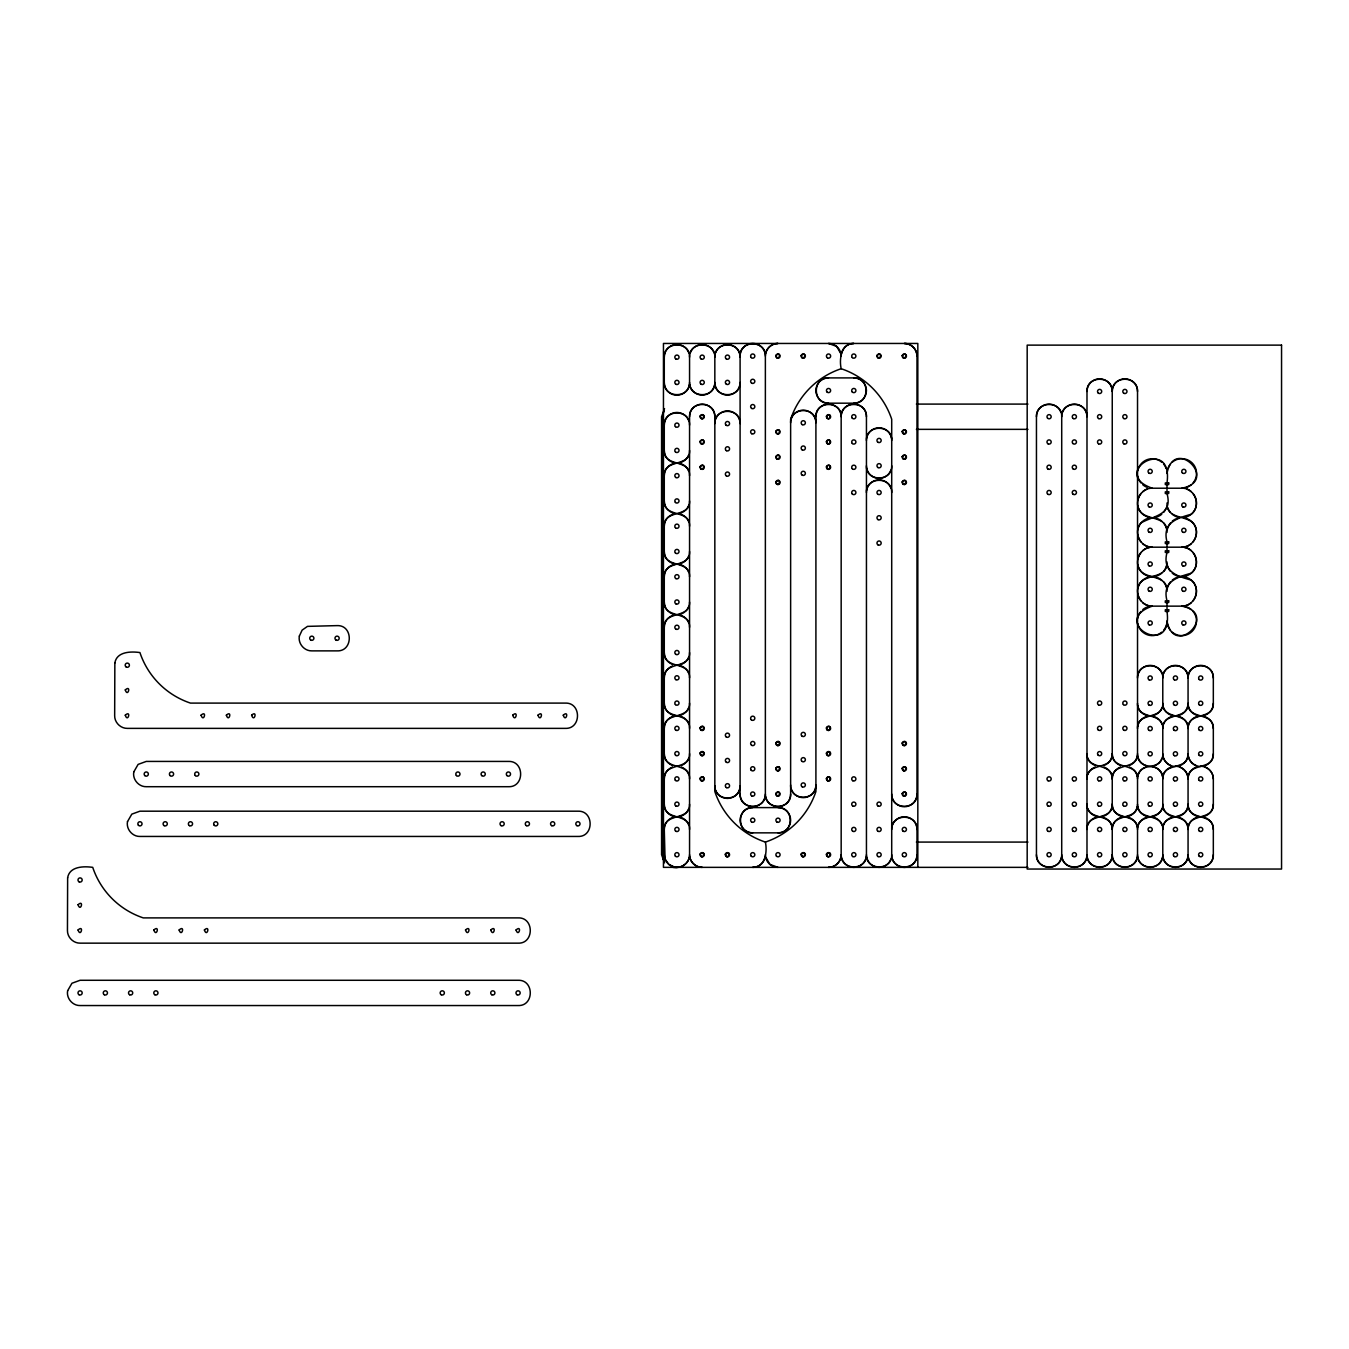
<?xml version="1.0" encoding="UTF-8"?>
<svg xmlns="http://www.w3.org/2000/svg" width="1349" height="1349" viewBox="0 0 1349 1349"><rect width="100%" height="100%" fill="white"/><g stroke="black" fill="none" stroke-linecap="round" stroke-linejoin="round"><path stroke-width="1.5" d="M664.281 357.165C663.59 340.892 690.266 340.892 689.558 357.165L689.558 382.425C690.266 398.697 663.59 398.697 664.281 382.425L664.281 357.165A12.63 12.63 0 0 1 688.799 352.831M662.848 414.531L662.848 856.902M689.558 475.691C690.266 458.373 663.59 467.732 664.281 450.414L664.281 425.154C663.59 408.882 690.266 408.882 689.558 425.154M689.558 526.228C690.266 508.91 663.59 518.269 664.281 500.951L664.281 475.691C663.59 458.373 690.266 467.732 689.558 450.414M689.558 576.765C690.266 559.447 663.59 568.806 664.281 551.488L664.281 526.228C663.59 508.91 690.266 518.269 689.558 500.951M689.558 627.302C690.266 609.984 663.59 619.343 664.281 602.025L664.281 576.765C663.59 559.447 690.266 568.806 689.558 551.488M689.558 677.839C690.266 660.521 663.59 669.88 664.281 652.562L664.281 627.302C663.59 609.984 690.266 619.343 689.558 602.025M689.558 357.165C688.85 340.892 715.526 340.892 714.835 357.165L714.835 382.425C715.526 398.697 688.85 398.697 689.558 382.425M689.558 728.376C690.266 711.058 663.59 720.417 664.281 703.099L664.281 677.839C663.59 660.521 690.266 669.88 689.558 652.562M689.744 856.902A12.63 12.63 0 0 0 702.188 867.356C695.443 867.474 689.44 861.471 689.558 854.71L689.558 416.723C688.85 400.451 715.526 400.451 714.835 416.723L714.835 791.543A80.013 80.013 0 0 0 765.372 842.08C767.446 851.59 765.49 867.424 752.725 867.356A12.63 12.63 0 0 0 765.17 856.902M689.558 778.913C690.266 761.595 663.59 770.953 664.281 753.636L664.281 728.376C663.59 711.058 690.266 720.417 689.558 703.099M689.558 829.45C690.266 812.132 663.59 821.49 664.281 804.173L664.281 778.913C663.59 761.595 690.266 770.953 689.558 753.636M662.612 804.173L662.848 801.981M674.736 867.154L668.8 864.389L665.057 859.043L664.281 829.45C663.59 812.132 690.266 821.49 689.558 804.173M714.835 357.165C714.127 340.892 740.803 340.892 740.095 357.165M714.835 423.586C714.127 407.314 740.803 407.314 740.095 423.586M672.021 867.154C680.166 869.296 689.777 863.63 689.558 854.71M765.372 356.085C766.08 339.813 739.387 339.813 740.095 356.085L740.095 794.072C739.387 810.344 766.08 810.344 765.372 794.072L765.372 356.085C765.254 349.324 771.24 343.337 778.002 343.455A12.63 12.63 0 0 0 765.558 353.893M714.835 382.425C714.127 398.697 740.803 398.697 740.095 382.425M714.835 785.759C714.127 802.031 740.803 802.031 740.095 785.759M790.632 422.81C789.924 406.538 816.617 406.538 815.909 422.81M765.372 842.08A80.013 80.013 0 0 0 815.909 791.543L815.909 416.723C815.201 400.451 841.877 400.451 841.169 416.723L841.169 854.71C840.461 870.982 867.154 870.982 866.446 854.71L866.446 416.723C867.154 400.451 840.461 400.451 841.169 416.723M841.354 353.893A12.63 12.63 0 0 1 853.799 343.455C841.051 343.388 839.078 359.205 841.169 368.715A80.013 80.013 0 0 0 790.632 419.252L790.632 794.072C791.34 810.344 764.664 810.344 765.372 794.072M790.632 785C789.924 801.255 816.617 801.255 815.909 785M866.446 440.482C865.738 424.21 892.414 424.21 891.706 440.482M866.446 492.537C865.738 476.264 892.414 476.264 891.706 492.537M841.169 854.71C841.287 861.471 835.284 867.474 828.539 867.356A12.63 12.63 0 0 0 841.169 854.71A12.63 12.63 0 0 0 866.243 856.902M891.706 465.742C892.414 482.015 865.738 482.015 866.446 465.742M891.706 829.45C890.998 813.177 917.691 813.177 916.983 829.45L916.983 854.71C917.691 870.982 890.998 870.982 891.706 854.71L891.706 419.252A80.013 80.013 0 0 0 841.169 368.715M891.706 854.71C892.414 870.982 865.738 870.982 866.446 854.71M916.983 356.085A12.63 12.63 0 0 0 904.336 343.455C911.098 343.337 917.101 349.324 916.983 356.085L916.983 794.072C917.691 810.344 890.998 810.344 891.706 794.072M1061.714 854.71C1062.422 870.982 1035.745 870.982 1036.454 854.71L1036.454 416.723C1035.745 400.451 1062.422 400.451 1061.714 416.723L1061.714 854.71C1061.005 870.982 1087.699 870.982 1086.99 854.71L1086.99 391.463C1086.282 375.191 1112.959 375.191 1112.251 391.463L1112.251 753.636C1111.542 770.953 1138.236 761.595 1137.527 778.913L1137.527 804.173C1136.819 821.49 1163.496 812.132 1162.787 829.45L1162.787 854.71C1162.079 870.982 1188.773 870.982 1188.064 854.71L1188.064 829.45C1187.356 812.132 1214.033 821.49 1213.324 804.173L1213.324 778.913C1213.442 772.151 1207.439 766.165 1200.694 766.283M1061.714 416.723C1061.005 400.451 1087.699 400.451 1086.99 416.723M1086.99 391.463A12.63 12.63 0 0 1 1099.62 378.816A12.63 12.63 0 0 1 1112.251 391.463C1111.542 375.191 1138.236 375.191 1137.527 391.463L1137.527 753.838C1136.819 770.094 1163.496 770.094 1162.787 753.838L1162.787 728.561C1163.496 711.243 1136.819 720.619 1137.527 703.301M1086.99 778.913C1086.282 761.595 1112.959 770.953 1112.251 753.636A12.647 12.647 0 0 0 1120.564 765.524M1086.99 829.45C1086.282 812.132 1112.959 821.49 1112.251 804.173L1112.251 778.913C1111.542 761.595 1138.236 770.953 1137.527 753.636M1167.003 482.925C1173.664 434.277 1108.102 472.824 1152.265 488.22L1181.741 488.22C1194.961 487.562 1201.757 506.263 1191.218 514.256C1177.272 518.134 1161.927 522.67 1167.003 541.876M1152.265 488.22C1140.242 487.68 1132.823 503.582 1140.967 512.435C1148.96 520.326 1167.661 516.33 1167.003 532.45M1167.003 493.532C1173.107 515.453 1153.496 515.571 1140.967 522.974C1132.823 531.826 1140.242 547.728 1152.265 547.188L1181.741 547.188C1194.961 546.53 1201.757 565.214 1191.218 573.207C1177.272 577.085 1161.927 581.621 1167.003 600.845M1086.99 854.71C1086.282 870.982 1112.959 870.982 1112.251 854.71L1112.251 829.45C1111.542 812.132 1138.236 821.49 1137.527 804.173M1152.265 547.188C1140.242 546.649 1132.823 562.533 1140.967 571.403C1148.96 579.294 1167.661 575.281 1167.003 591.402M1167.003 561.926C1167.661 578.047 1148.96 574.033 1140.967 581.925C1132.823 590.795 1140.242 606.679 1152.265 606.139L1181.741 606.139C1194.961 606.797 1201.757 588.113 1191.218 580.121C1177.272 576.242 1161.927 571.706 1167.003 552.483M1152.265 606.139C1108.102 621.552 1173.664 660.099 1167.003 611.451M1137.527 678.024C1136.819 661.752 1163.496 661.752 1162.787 678.024L1162.787 703.301C1162.079 720.619 1188.773 711.243 1188.064 728.561L1188.064 753.838C1188.773 771.274 1162.079 761.477 1162.787 778.913L1162.787 804.173C1162.079 821.49 1188.773 812.132 1188.064 829.45M1137.527 728.561C1136.819 711.243 1163.496 720.619 1162.787 703.301M1137.527 778.913C1136.819 762.64 1163.496 762.64 1162.787 778.913M1167.003 473.482C1174.085 435.305 1219.918 481.138 1181.741 488.22M1087.176 856.902A12.63 12.63 0 0 0 1112.251 854.71C1111.542 870.982 1138.236 870.982 1137.527 854.71L1137.527 829.45C1136.819 812.132 1163.496 821.49 1162.787 804.173M1162.787 678.024C1162.079 661.752 1188.773 661.752 1188.064 678.024L1188.064 703.301C1188.773 720.619 1162.079 711.243 1162.787 728.561M1162.787 829.45C1162.079 812.132 1188.773 821.49 1188.064 804.173L1188.064 778.913C1187.339 761.477 1214.049 771.274 1213.324 753.838L1213.324 728.561C1214.033 711.243 1187.356 720.619 1188.064 703.301M1137.527 854.71C1136.819 870.982 1163.496 870.982 1162.787 854.71M1188.064 678.024C1187.356 661.752 1214.033 661.752 1213.324 678.024L1213.324 703.301C1214.033 720.619 1187.356 711.243 1188.064 728.561M1188.064 804.173C1187.356 821.49 1214.033 812.132 1213.324 829.45L1213.324 854.71C1214.033 870.982 1187.356 870.982 1188.064 854.71M662.797 414.531L664.349 410.416M664.534 408.612L661.583 416.723L661.583 854.71L664.534 862.837M1181.741 547.188C1193.764 547.728 1201.166 531.826 1193.039 522.974C1185.029 515.082 1166.345 519.078 1167.003 502.958M828.539 377.905C812.267 377.214 812.267 403.891 828.539 403.182L853.799 403.182C870.071 403.891 870.071 377.214 853.799 377.905L828.539 377.905A12.63 12.63 0 0 0 815.909 390.552A12.63 12.63 0 0 0 828.539 403.182M752.725 807.596C736.47 806.887 736.47 833.564 752.725 832.856L778.002 832.856C794.274 833.564 794.274 806.887 778.002 807.596L752.725 807.596A12.63 12.63 0 0 0 740.095 820.226A12.63 12.63 0 0 0 752.725 832.856M916.376 404.093L1027.972 404.093M916.376 429.353L1027.972 429.353M916.376 842.08L1027.972 842.08M1027.972 867.356L663.455 867.356L663.455 343.455L917.826 343.455L917.826 867.356M1181.741 606.139C1219.918 613.222 1174.085 659.071 1167.003 620.877M1200.694 766.468C1193.932 766.586 1187.946 760.583 1188.064 753.838M1175.417 766.283C1182.179 766.165 1188.182 772.151 1188.064 778.913M1175.417 766.468C1168.672 766.586 1162.669 760.583 1162.787 753.838M673.05 867.154L676.928 867.356M1120.564 767.041A12.63 12.63 0 0 0 1112.251 778.913C1112.959 761.595 1086.282 770.953 1086.99 753.636M1086.99 804.173C1086.282 821.49 1112.959 812.132 1112.251 829.45A12.63 12.63 0 0 0 1087.749 825.133M663.421 859.043L664.349 861.033L662.797 856.902M1137.527 829.45C1138.236 812.132 1111.542 821.49 1112.251 804.173A12.63 12.63 0 0 1 1087.749 808.506M840.983 353.893L836.65 346.406L828.539 343.455A12.63 12.63 0 0 1 840.983 353.893L841.169 356.085M765.558 856.902L769.874 864.389L778.002 867.356A12.63 12.63 0 0 1 765.558 856.902L765.372 854.71M662.612 467.26L662.848 469.452M662.663 829.45L662.848 831.642M1167.003 484.595L1167.003 491.845M1167.003 543.563L1167.003 550.814M1167.003 602.514L1167.003 609.765M1061.528 856.902A12.63 12.63 0 0 1 1047.988 867.306A12.63 12.63 0 0 1 1036.454 854.71M1036.454 416.723A12.63 12.63 0 0 1 1060.955 412.406M1086.788 856.902A12.63 12.63 0 0 1 1061.899 856.902M1062.472 412.406A12.63 12.63 0 0 1 1086.788 414.531M1137.325 856.902A12.63 12.63 0 0 1 1123.784 867.306A12.63 12.63 0 0 1 1112.251 854.71M1112.251 829.45A12.63 12.63 0 0 1 1123.784 816.853A12.63 12.63 0 0 1 1137.325 827.257M1137.325 806.365A12.63 12.63 0 0 1 1112.251 804.173M1137.713 827.257A12.63 12.63 0 0 1 1162.029 825.133M1162.602 856.902A12.63 12.63 0 0 1 1137.713 856.902M1162.029 808.506A12.63 12.63 0 0 1 1137.713 806.365M1137.713 776.72A12.63 12.63 0 0 1 1145.841 767.041M1152.35 766.468A12.63 12.63 0 0 1 1162.602 776.72M1087.749 774.596A12.63 12.63 0 0 1 1095.304 767.041M1103.937 767.041A12.63 12.63 0 0 1 1112.251 778.913M1129.214 767.041A12.63 12.63 0 0 1 1137.325 776.72M1162.973 776.72A12.63 12.63 0 0 1 1171.101 767.041M1179.751 767.041A12.63 12.63 0 0 1 1187.862 776.72M1187.862 806.365A12.63 12.63 0 0 1 1163.546 808.506M1163.546 825.133A12.63 12.63 0 0 1 1187.862 827.257M1187.862 856.902A12.63 12.63 0 0 1 1162.973 856.902M1112.251 391.463A12.63 12.63 0 0 1 1124.881 378.816A12.63 12.63 0 0 1 1137.527 391.463M1112.251 753.636A12.63 12.63 0 0 1 1103.937 765.507M1095.304 765.507A12.63 12.63 0 0 1 1087.749 757.969M1137.325 755.828A12.647 12.647 0 0 1 1129.214 765.524M1163.546 724.244A12.63 12.63 0 0 1 1173.225 716.117M1177.61 716.117A12.63 12.63 0 0 1 1187.862 726.369M1187.862 756.03A12.63 12.63 0 0 1 1179.751 765.709M1171.101 765.709A12.63 12.63 0 0 1 1163.546 758.155M1188.25 726.369A12.63 12.63 0 0 1 1198.502 716.117M1202.886 716.117A12.63 12.63 0 0 1 1213.324 728.561M1213.324 753.838A12.63 12.63 0 0 1 1205.011 765.709M1196.378 765.709A12.63 12.63 0 0 1 1188.25 756.03M1137.713 726.369A12.63 12.63 0 0 1 1147.965 716.117M1152.35 716.117A12.63 12.63 0 0 1 1162.029 724.244M1162.029 758.155A12.63 12.63 0 0 1 1152.35 766.283M1145.841 765.709A12.63 12.63 0 0 1 1137.713 756.03M1188.25 675.832A12.63 12.63 0 0 1 1213.324 678.024M1213.324 703.301A12.63 12.63 0 0 1 1202.886 715.746M1198.502 715.746A12.63 12.63 0 0 1 1188.25 705.493M1137.713 675.832A12.63 12.63 0 0 1 1162.029 673.707M1162.029 707.618A12.63 12.63 0 0 1 1152.35 715.746M1147.965 715.746A12.63 12.63 0 0 1 1137.713 705.493M1163.546 673.707A12.63 12.63 0 0 1 1187.862 675.832M1187.862 705.493A12.63 12.63 0 0 1 1177.61 715.746M1173.225 715.746A12.63 12.63 0 0 1 1163.546 707.618M1188.25 776.72A12.63 12.63 0 0 1 1196.378 767.041M1205.011 767.041A12.63 12.63 0 0 1 1213.324 778.913M1213.324 804.173A12.63 12.63 0 0 1 1188.25 806.365M1188.25 827.257A12.63 12.63 0 0 1 1213.324 829.45M1213.324 854.71A12.63 12.63 0 0 1 1188.25 856.902M1166.109 508A14.738 14.738 0 0 1 1163.546 512.435M1161.742 514.256A14.738 14.738 0 0 1 1154.828 517.476M1149.702 517.476A14.738 14.738 0 0 1 1137.747 505.521M1137.747 500.412A14.738 14.738 0 0 1 1140.967 493.481M1142.788 491.677A14.738 14.738 0 0 1 1147.223 489.114M1193.039 493.481A14.738 14.738 0 0 1 1184.304 517.476M1179.178 517.476A14.738 14.738 0 0 1 1172.264 514.256M1170.443 512.435A14.738 14.738 0 0 1 1167.897 508M1186.783 489.114A14.738 14.738 0 0 1 1191.218 491.677M1147.223 487.343A14.738 14.738 0 0 1 1142.788 484.78M1140.967 482.959A14.738 14.738 0 0 1 1137.747 476.045M1137.747 470.919A14.738 14.738 0 0 1 1161.742 462.184M1163.546 464.005A14.738 14.738 0 0 1 1166.109 468.44M1172.264 462.184A14.738 14.738 0 0 1 1193.039 482.959M1191.218 484.78A14.738 14.738 0 0 1 1186.783 487.343M1167.897 468.44A14.738 14.738 0 0 1 1170.443 464.005M1166.784 564.489A14.738 14.738 0 0 1 1163.546 571.403M1161.742 573.207A14.738 14.738 0 0 1 1137.747 564.489M1137.747 559.363A14.738 14.738 0 0 1 1140.967 552.449M1142.788 550.628A14.738 14.738 0 0 1 1149.702 547.407M1149.702 605.92A14.738 14.738 0 0 1 1142.788 602.699M1140.967 600.878A14.738 14.738 0 0 1 1137.747 593.965M1137.747 588.838A14.738 14.738 0 0 1 1161.742 580.121M1163.546 581.925A14.738 14.738 0 0 1 1166.784 588.838M1149.702 546.952A14.738 14.738 0 0 1 1142.788 543.731M1140.967 541.91A14.738 14.738 0 0 1 1137.747 534.997M1137.747 529.887A14.738 14.738 0 0 1 1149.702 517.932M1154.828 517.932A14.738 14.738 0 0 1 1161.742 521.152M1163.546 522.974A14.738 14.738 0 0 1 1166.784 529.887M1184.304 517.932A14.738 14.738 0 0 1 1193.039 541.91M1191.218 543.731A14.738 14.738 0 0 1 1184.304 546.952M1167.222 529.887A14.738 14.738 0 0 1 1170.443 522.974M1172.264 521.152A14.738 14.738 0 0 1 1179.178 517.932M1193.039 552.449A14.738 14.738 0 0 1 1192.162 572.347A14.738 14.738 0 0 1 1172.264 573.207M1170.443 571.403A14.738 14.738 0 0 1 1167.222 564.489M1184.304 547.407A14.738 14.738 0 0 1 1191.218 550.628M1172.264 580.121A14.738 14.738 0 0 1 1193.039 600.878M1191.218 602.699A14.738 14.738 0 0 1 1184.304 605.92M1167.222 588.838A14.738 14.738 0 0 1 1170.443 581.925M1193.039 611.417A14.738 14.738 0 0 1 1172.264 632.175M1170.443 630.354A14.738 14.738 0 0 1 1167.222 623.44M1184.304 606.376A14.738 14.738 0 0 1 1191.218 609.596M1166.784 623.44A14.738 14.738 0 0 1 1163.546 630.354M1161.742 632.175A14.738 14.738 0 0 1 1137.747 623.44M1137.747 618.331A14.738 14.738 0 0 1 1140.967 611.417M1142.788 609.596A14.738 14.738 0 0 1 1149.702 606.376M740.281 353.893A12.63 12.63 0 0 1 765.17 353.893M916.983 854.71A12.63 12.63 0 0 1 892.465 859.043M890.947 859.043A12.63 12.63 0 0 1 866.631 856.902M866.631 490.345A12.63 12.63 0 0 1 890.947 488.203M815.909 416.723A12.63 12.63 0 0 1 840.983 414.531M790.632 794.072A12.63 12.63 0 0 1 779.098 806.651A12.63 12.63 0 0 1 765.558 796.264M790.818 420.618A12.63 12.63 0 0 1 815.707 420.618M815.707 787.192A12.63 12.63 0 0 1 791.391 789.317M664.281 829.45A12.63 12.63 0 0 1 688.799 825.133M689.373 856.902A12.63 12.63 0 0 1 675.815 867.306A12.63 12.63 0 0 1 664.281 854.71M688.799 808.506A12.63 12.63 0 0 1 664.281 804.173M892.465 825.133A12.63 12.63 0 0 1 916.983 829.45M866.631 438.273A12.63 12.63 0 0 1 891.52 438.273M890.947 470.059A12.63 12.63 0 0 1 866.631 467.934M841.354 414.531A12.63 12.63 0 0 1 866.446 416.723M765.17 796.264A12.63 12.63 0 0 1 751.629 806.651A12.63 12.63 0 0 1 740.095 794.072M715.594 419.252A12.63 12.63 0 0 1 739.91 421.394M739.91 787.951A12.63 12.63 0 0 1 715.594 790.092M690.317 352.831A12.63 12.63 0 0 1 714.059 352.831M714.633 384.617A12.63 12.63 0 0 1 689.744 384.617M916.983 794.072A12.63 12.63 0 0 1 892.465 798.389M689.558 416.723A12.63 12.63 0 0 1 702.188 404.093A12.63 12.63 0 0 1 714.835 416.723M664.281 778.913A12.63 12.63 0 0 1 672.595 767.041M681.245 767.041A12.63 12.63 0 0 1 688.799 774.596M664.281 728.376A12.63 12.63 0 0 1 676.928 715.746A12.63 12.63 0 0 1 664.281 703.099M679.12 715.931A12.63 12.63 0 0 1 688.799 724.059M688.799 757.969A12.63 12.63 0 0 1 681.245 765.507M672.595 765.507A12.63 12.63 0 0 1 664.281 753.636M688.799 707.432A12.63 12.63 0 0 1 679.12 715.543M664.281 677.839A12.63 12.63 0 0 1 672.595 665.968M679.12 665.394A12.63 12.63 0 0 1 688.799 673.522M664.281 576.765A12.63 12.63 0 0 1 674.736 564.32M679.12 564.32A12.63 12.63 0 0 1 688.799 572.448M688.799 606.359A12.63 12.63 0 0 1 679.12 614.469M674.736 614.469A12.63 12.63 0 0 1 664.281 602.025M664.281 627.302A12.63 12.63 0 0 1 674.736 614.857M679.12 614.857A12.63 12.63 0 0 1 688.799 622.985M688.799 656.896A12.63 12.63 0 0 1 679.12 665.006M672.595 664.433A12.63 12.63 0 0 1 664.281 652.562M664.281 526.228A12.63 12.63 0 0 1 674.736 513.784M679.12 513.784A12.63 12.63 0 0 1 688.799 521.894M688.799 555.822A12.63 12.63 0 0 1 679.12 563.933M674.736 563.933A12.63 12.63 0 0 1 664.281 551.488M664.281 475.691A12.63 12.63 0 0 1 674.736 463.247M679.12 463.247A12.63 12.63 0 0 1 688.799 471.357M688.799 505.268A12.63 12.63 0 0 1 679.12 513.396M674.736 513.396A12.63 12.63 0 0 1 664.281 500.951M664.281 425.154A12.63 12.63 0 0 1 688.799 420.821M688.799 454.731A12.63 12.63 0 0 1 679.12 462.859M674.736 462.859A12.63 12.63 0 0 1 664.281 450.414M689.373 384.617A12.63 12.63 0 0 1 664.281 382.425M715.594 352.831A12.63 12.63 0 0 1 739.91 354.972M739.91 384.617A12.63 12.63 0 0 1 715.021 384.617M778.002 807.596A12.63 12.63 0 0 1 790.632 820.226A12.63 12.63 0 0 1 778.002 832.856M853.799 377.905A12.63 12.63 0 0 1 866.446 390.552A12.63 12.63 0 0 1 853.799 403.182M67.635 877.794L67.45 930.523C67.332 937.285 73.335 943.271 80.08 943.153L518.067 943.153C534.339 943.862 534.339 917.185 518.067 917.893L143.264 917.893A80.013 80.013 0 0 1 92.727 867.356C83.823 866.092 69.524 866.243 67.635 877.794M67.635 990.722C66.135 998.159 72.509 1005.747 80.08 1005.545L518.067 1005.545C534.339 1006.253 534.339 979.576 518.067 980.285L80.08 980.285L71.969 983.236L67.635 990.722M114.85 663L114.665 715.746C114.547 722.491 120.55 728.494 127.295 728.376L565.282 728.376C581.554 729.084 581.554 702.391 565.282 703.099L190.462 703.099A80.013 80.013 0 0 1 139.925 652.562C131.038 651.297 116.739 651.466 114.85 663M127.497 821.625C125.997 829.062 132.354 836.65 139.925 836.447L577.928 836.447C594.184 837.156 594.184 810.479 577.928 811.187L139.925 811.187L131.814 814.138L127.497 821.625M133.804 771.881C132.303 779.3 138.677 786.889 146.248 786.703L508.438 786.703C524.694 787.411 524.694 760.718 508.438 761.426L146.248 761.426L138.121 764.394L133.804 771.881M299.36 636.053C297.859 643.49 304.233 651.061 311.804 650.876L337.081 650.876C353.337 651.584 353.337 624.907 337.081 625.616L307.488 626.374L302.125 630.135L299.36 636.053M78.057 904.707C80.636 912.75 84.296 899.041 78.057 904.707M78.057 929.984C80.636 938.01 84.296 924.301 78.057 929.984M125.272 689.929C127.835 697.973 131.511 684.247 125.272 689.929M125.272 715.189C127.835 723.233 131.511 709.523 125.272 715.189M153.853 929.984C156.433 938.01 160.109 924.301 153.853 929.984M201.068 715.189C203.648 723.233 207.324 709.523 201.068 715.189M179.13 929.984C181.71 938.01 185.386 924.301 179.13 929.984M226.345 715.189C228.908 723.233 232.584 709.523 226.345 715.189M204.39 929.984C206.97 938.01 210.646 924.301 204.39 929.984M251.605 715.189C254.185 723.233 257.861 709.523 251.605 715.189M465.506 929.984C468.086 938.01 471.762 924.301 465.506 929.984M512.721 715.189C515.301 723.233 518.977 709.523 512.721 715.189M490.766 929.984C493.346 938.01 497.022 924.301 490.766 929.984M537.981 715.189C540.561 723.233 544.237 709.523 537.981 715.189M516.043 929.984C518.623 938.01 522.299 924.301 516.043 929.984M563.258 715.189C565.838 723.233 569.514 709.523 563.258 715.189M700.165 416.183C702.745 424.227 706.404 410.501 700.165 416.183M700.165 441.443C702.745 449.487 706.404 435.778 700.165 441.443M700.165 466.72C702.745 474.764 706.404 461.038 700.165 466.72M700.165 727.836C702.745 735.863 706.404 722.153 700.165 727.836M700.165 753.096C702.745 761.14 706.404 747.413 700.165 753.096M700.165 778.373C702.745 786.4 706.404 772.69 700.165 778.373M700.165 854.17C702.745 862.213 706.404 848.487 700.165 854.17M775.962 355.529C778.542 363.572 782.218 349.863 775.962 355.529M775.962 431.343C778.542 439.386 782.218 425.66 775.962 431.343M775.962 456.603C778.542 464.646 782.218 450.937 775.962 456.603M725.425 854.17C728.005 862.213 731.681 848.487 725.425 854.17M775.962 481.88C778.542 489.923 782.218 476.197 775.962 481.88M801.239 355.529C803.819 363.572 807.495 349.863 801.239 355.529M775.962 742.995C778.542 751.039 782.218 737.313 775.962 742.995M775.962 768.256C778.542 776.299 782.218 762.59 775.962 768.256M775.962 793.532C778.542 801.576 782.218 787.85 775.962 793.532M826.499 416.183C829.079 424.227 832.755 410.501 826.499 416.183M826.499 441.443C829.079 449.487 832.755 435.778 826.499 441.443M826.499 466.72C829.079 474.764 832.755 461.038 826.499 466.72M801.239 854.17C803.819 862.213 807.495 848.487 801.239 854.17M826.499 727.836C829.079 735.863 832.755 722.153 826.499 727.836M877.035 355.529C879.615 363.572 883.291 349.863 877.035 355.529M826.499 753.096C829.079 761.14 832.755 747.413 826.499 753.096M826.499 778.373C829.079 786.4 832.755 772.69 826.499 778.373M826.499 854.17C829.079 862.213 832.755 848.487 826.499 854.17M902.312 355.529C904.892 363.572 908.568 349.863 902.312 355.529M902.312 431.343C904.892 439.386 908.568 425.66 902.312 431.343M902.312 456.603C904.892 464.646 908.568 450.937 902.312 456.603M902.312 481.88C904.892 489.923 908.568 476.197 902.312 481.88M902.312 742.995C904.892 751.039 908.568 737.313 902.312 742.995M902.312 768.256C904.892 776.299 908.568 762.59 902.312 768.256M902.312 793.532C904.892 801.576 908.568 787.85 902.312 793.532M1281.55 345.125L1027.179 345.125L1027.179 869.043L1281.55 869.043L1281.55 345.125M1168.689 482.925L1165.317 482.925L1165.317 484.595L1168.689 484.595L1168.689 482.925M1168.689 491.845L1165.317 491.845L1165.317 493.532L1168.689 493.532L1168.689 491.845M1168.689 541.876L1165.317 541.876L1165.317 543.563L1168.689 543.563L1168.689 541.876M1168.689 550.814L1165.317 550.814L1165.317 552.483L1168.689 552.483L1168.689 550.814M1168.689 600.845L1165.317 600.845L1165.317 602.514L1168.689 602.514L1168.689 600.845M1168.689 609.765L1165.317 609.765L1165.317 611.451L1168.689 611.451L1168.689 609.765M1047.6 856.21A2.108 2.108 0 0 0 1051.107 855.266A2.108 2.108 0 0 0 1048.527 852.686A2.108 2.108 0 0 0 1047.6 856.21M1047.6 418.207A2.108 2.108 0 0 0 1051.107 417.279A2.108 2.108 0 0 0 1048.527 414.699A2.108 2.108 0 0 0 1047.6 418.207M1048.021 443.821A2.108 2.108 0 0 0 1051.191 442A2.108 2.108 0 0 0 1048.021 440.179A2.108 2.108 0 0 0 1048.021 443.821M1048.021 469.081A2.108 2.108 0 0 0 1051.191 467.26A2.108 2.108 0 0 0 1048.021 465.439A2.108 2.108 0 0 0 1048.021 469.081M1047.6 494.021A2.108 2.108 0 0 0 1051.107 493.076A2.108 2.108 0 0 0 1048.527 490.496A2.108 2.108 0 0 0 1047.6 494.021M1047.6 830.933A2.108 2.108 0 0 0 1051.107 829.989A2.108 2.108 0 0 0 1048.527 827.409A2.108 2.108 0 0 0 1047.6 830.933M1048.021 805.994A2.108 2.108 0 0 0 1051.191 804.173A2.108 2.108 0 0 0 1048.021 802.351A2.108 2.108 0 0 0 1048.021 805.994M1048.021 780.734A2.108 2.108 0 0 0 1051.191 778.913A2.108 2.108 0 0 0 1048.021 777.091A2.108 2.108 0 0 0 1048.021 780.734M1072.86 856.21A2.108 2.108 0 0 0 1076.384 855.266A2.108 2.108 0 0 0 1073.804 852.686A2.108 2.108 0 0 0 1072.86 856.21M1073.298 418.544A2.108 2.108 0 0 0 1076.451 416.723A2.108 2.108 0 0 0 1073.298 414.902A2.108 2.108 0 0 0 1073.298 418.544M1072.86 443.484A2.108 2.108 0 0 0 1076.384 442.539A2.108 2.108 0 0 0 1073.804 439.959A2.108 2.108 0 0 0 1072.86 443.484M1073.298 469.081A2.108 2.108 0 0 0 1076.451 467.26A2.108 2.108 0 0 0 1073.298 465.439A2.108 2.108 0 0 0 1073.298 469.081M1072.86 494.021A2.108 2.108 0 0 0 1076.384 493.076A2.108 2.108 0 0 0 1073.804 490.496A2.108 2.108 0 0 0 1072.86 494.021M1072.86 830.933A2.108 2.108 0 0 0 1076.384 829.989A2.108 2.108 0 0 0 1073.804 827.409A2.108 2.108 0 0 0 1072.86 830.933M1073.298 805.994A2.108 2.108 0 0 0 1076.451 804.173A2.108 2.108 0 0 0 1073.298 802.351A2.108 2.108 0 0 0 1073.298 805.994M1073.298 780.734A2.108 2.108 0 0 0 1076.451 778.913A2.108 2.108 0 0 0 1073.298 777.091A2.108 2.108 0 0 0 1073.298 780.734M1098.558 831.271A2.108 2.108 0 0 0 1101.728 829.45A2.108 2.108 0 0 0 1098.558 827.628A2.108 2.108 0 0 0 1098.558 831.271M1098.558 856.548A2.108 2.108 0 0 0 1101.728 854.71A2.108 2.108 0 0 0 1098.558 852.888A2.108 2.108 0 0 0 1098.558 856.548M1123.835 831.271A2.108 2.108 0 0 0 1126.988 829.45A2.108 2.108 0 0 0 1123.835 827.628A2.108 2.108 0 0 0 1123.835 831.271M1123.835 856.548A2.108 2.108 0 0 0 1126.988 854.71A2.108 2.108 0 0 0 1123.835 852.888A2.108 2.108 0 0 0 1123.835 856.548M1149.095 831.271A2.108 2.108 0 0 0 1152.265 829.45A2.108 2.108 0 0 0 1149.095 827.628A2.108 2.108 0 0 0 1149.095 831.271M1149.095 856.548A2.108 2.108 0 0 0 1152.265 854.71A2.108 2.108 0 0 0 1149.095 852.888A2.108 2.108 0 0 0 1149.095 856.548M1148.674 780.397A2.108 2.108 0 0 0 1152.181 779.452A2.108 2.108 0 0 0 1149.618 776.872A2.108 2.108 0 0 0 1148.674 780.397M1149.095 805.994A2.108 2.108 0 0 0 1152.265 804.173A2.108 2.108 0 0 0 1149.095 802.351A2.108 2.108 0 0 0 1149.095 805.994M1098.558 780.734A2.108 2.108 0 0 0 1101.728 778.913A2.108 2.108 0 0 0 1098.558 777.091A2.108 2.108 0 0 0 1098.558 780.734M1098.558 805.994A2.108 2.108 0 0 0 1101.728 804.173A2.108 2.108 0 0 0 1098.558 802.351A2.108 2.108 0 0 0 1098.558 805.994M1123.835 780.734A2.108 2.108 0 0 0 1126.988 778.913A2.108 2.108 0 0 0 1123.835 777.091A2.108 2.108 0 0 0 1123.835 780.734M1123.397 805.673A2.108 2.108 0 0 0 1126.921 804.729A2.108 2.108 0 0 0 1124.341 802.149A2.108 2.108 0 0 0 1123.397 805.673M1174.372 780.734A2.108 2.108 0 0 0 1177.525 778.913A2.108 2.108 0 0 0 1174.372 777.091A2.108 2.108 0 0 0 1174.372 780.734M1174.372 805.994A2.108 2.108 0 0 0 1177.525 804.173A2.108 2.108 0 0 0 1174.372 802.351A2.108 2.108 0 0 0 1174.372 805.994M1174.372 831.271A2.108 2.108 0 0 0 1177.525 829.45A2.108 2.108 0 0 0 1174.372 827.628A2.108 2.108 0 0 0 1174.372 831.271M1174.372 856.548A2.108 2.108 0 0 0 1177.525 854.71A2.108 2.108 0 0 0 1174.372 852.888A2.108 2.108 0 0 0 1174.372 856.548M1098.137 755.136A2.108 2.108 0 0 0 1101.644 754.192A2.108 2.108 0 0 0 1099.081 751.612A2.108 2.108 0 0 0 1098.137 755.136M1098.137 392.947A2.108 2.108 0 0 0 1101.644 392.003A2.108 2.108 0 0 0 1099.081 389.423A2.108 2.108 0 0 0 1098.137 392.947M1098.558 704.92A2.108 2.108 0 0 0 1101.728 703.099A2.108 2.108 0 0 0 1098.558 701.278A2.108 2.108 0 0 0 1098.558 704.92M1098.137 729.86A2.108 2.108 0 0 0 1101.644 728.915A2.108 2.108 0 0 0 1099.081 726.335A2.108 2.108 0 0 0 1098.137 729.86M1098.558 443.821A2.108 2.108 0 0 0 1101.728 442A2.108 2.108 0 0 0 1098.558 440.179A2.108 2.108 0 0 0 1098.558 443.821M1098.558 418.544A2.108 2.108 0 0 0 1101.728 416.723A2.108 2.108 0 0 0 1098.558 414.902A2.108 2.108 0 0 0 1098.558 418.544M1173.934 730.062A2.108 2.108 0 0 0 1177.458 729.118A2.108 2.108 0 0 0 1174.878 726.538A2.108 2.108 0 0 0 1173.934 730.062M1174.372 755.659A2.108 2.108 0 0 0 1177.525 753.838A2.108 2.108 0 0 0 1174.372 752.017A2.108 2.108 0 0 0 1174.372 755.659M1199.21 730.062A2.108 2.108 0 0 0 1202.718 729.118A2.108 2.108 0 0 0 1200.155 726.538A2.108 2.108 0 0 0 1199.21 730.062M1199.21 755.322A2.108 2.108 0 0 0 1202.718 754.378A2.108 2.108 0 0 0 1200.155 751.798A2.108 2.108 0 0 0 1199.21 755.322M1149.095 730.382A2.108 2.108 0 0 0 1152.265 728.561A2.108 2.108 0 0 0 1149.095 726.74A2.108 2.108 0 0 0 1149.095 730.382M1148.674 755.322A2.108 2.108 0 0 0 1152.181 754.378A2.108 2.108 0 0 0 1149.618 751.798A2.108 2.108 0 0 0 1148.674 755.322M1199.21 679.508A2.108 2.108 0 0 0 1202.718 678.581A2.108 2.108 0 0 0 1200.155 676.001A2.108 2.108 0 0 0 1199.21 679.508M1199.21 704.785A2.108 2.108 0 0 0 1202.718 703.841A2.108 2.108 0 0 0 1200.155 701.261A2.108 2.108 0 0 0 1199.21 704.785M1149.095 679.845A2.108 2.108 0 0 0 1152.265 678.024A2.108 2.108 0 0 0 1149.095 676.203A2.108 2.108 0 0 0 1149.095 679.845M1149.095 705.122A2.108 2.108 0 0 0 1152.265 703.301A2.108 2.108 0 0 0 1149.095 701.48A2.108 2.108 0 0 0 1149.095 705.122M1174.372 679.845A2.108 2.108 0 0 0 1177.525 678.024A2.108 2.108 0 0 0 1174.372 676.203A2.108 2.108 0 0 0 1174.372 679.845M1174.372 705.122A2.108 2.108 0 0 0 1177.525 703.301A2.108 2.108 0 0 0 1174.372 701.48A2.108 2.108 0 0 0 1174.372 705.122M1123.835 755.457A2.108 2.108 0 0 0 1126.988 753.636A2.108 2.108 0 0 0 1123.835 751.815A2.108 2.108 0 0 0 1123.835 755.457M1123.835 393.284A2.108 2.108 0 0 0 1126.988 391.463A2.108 2.108 0 0 0 1123.835 389.642A2.108 2.108 0 0 0 1123.835 393.284M1123.397 704.6A2.108 2.108 0 0 0 1126.921 703.655A2.108 2.108 0 0 0 1124.341 701.075A2.108 2.108 0 0 0 1123.397 704.6M1123.835 730.197A2.108 2.108 0 0 0 1126.988 728.376A2.108 2.108 0 0 0 1123.835 726.555A2.108 2.108 0 0 0 1123.835 730.197M1123.835 443.821A2.108 2.108 0 0 0 1126.988 442A2.108 2.108 0 0 0 1123.835 440.179A2.108 2.108 0 0 0 1123.835 443.821M1123.835 418.544A2.108 2.108 0 0 0 1126.988 416.723A2.108 2.108 0 0 0 1123.835 414.902A2.108 2.108 0 0 0 1123.835 418.544M1199.21 780.397A2.108 2.108 0 0 0 1202.718 779.452A2.108 2.108 0 0 0 1200.155 776.872A2.108 2.108 0 0 0 1199.21 780.397M1199.632 805.994A2.108 2.108 0 0 0 1202.802 804.173A2.108 2.108 0 0 0 1199.632 802.351A2.108 2.108 0 0 0 1199.632 805.994M1199.21 830.933A2.108 2.108 0 0 0 1202.718 829.989A2.108 2.108 0 0 0 1200.155 827.409A2.108 2.108 0 0 0 1199.21 830.933M1199.21 856.21A2.108 2.108 0 0 0 1202.718 855.266A2.108 2.108 0 0 0 1200.155 852.686A2.108 2.108 0 0 0 1199.21 856.21M1149.095 506.887A2.108 2.108 0 0 0 1152.265 505.066A2.108 2.108 0 0 0 1149.095 503.244A2.108 2.108 0 0 0 1149.095 506.887M1182.786 506.887A2.108 2.108 0 0 0 1185.956 505.066A2.108 2.108 0 0 0 1182.786 503.244A2.108 2.108 0 0 0 1182.786 506.887M1148.674 472.875A2.108 2.108 0 0 0 1152.181 471.931A2.108 2.108 0 0 0 1149.618 469.351A2.108 2.108 0 0 0 1148.674 472.875M1182.365 472.875A2.108 2.108 0 0 0 1185.872 471.931A2.108 2.108 0 0 0 1183.309 469.351A2.108 2.108 0 0 0 1182.365 472.875M1149.095 565.855A2.108 2.108 0 0 0 1152.265 564.034A2.108 2.108 0 0 0 1149.095 562.213A2.108 2.108 0 0 0 1149.095 565.855M1149.095 532.164A2.108 2.108 0 0 0 1152.265 530.342A2.108 2.108 0 0 0 1149.095 528.521A2.108 2.108 0 0 0 1149.095 532.164M1182.786 532.164A2.108 2.108 0 0 0 1185.956 530.342A2.108 2.108 0 0 0 1182.786 528.521A2.108 2.108 0 0 0 1182.786 532.164M1182.786 565.855A2.108 2.108 0 0 0 1185.956 564.034A2.108 2.108 0 0 0 1182.786 562.213A2.108 2.108 0 0 0 1182.786 565.855M1182.786 624.806A2.108 2.108 0 0 0 1185.956 622.985A2.108 2.108 0 0 0 1182.786 621.164A2.108 2.108 0 0 0 1182.786 624.806M1149.095 624.806A2.108 2.108 0 0 0 1152.265 622.985A2.108 2.108 0 0 0 1149.095 621.164A2.108 2.108 0 0 0 1149.095 624.806M1149.095 591.115A2.108 2.108 0 0 0 1152.265 589.294A2.108 2.108 0 0 0 1149.095 587.473A2.108 2.108 0 0 0 1149.095 591.115M1182.786 591.115A2.108 2.108 0 0 0 1185.956 589.294A2.108 2.108 0 0 0 1182.786 587.473A2.108 2.108 0 0 0 1182.786 591.115M878.014 544.895A2.108 2.108 0 0 0 881.184 543.074A2.108 2.108 0 0 0 878.014 541.253A2.108 2.108 0 0 0 878.014 544.895M878.014 519.618A2.108 2.108 0 0 0 881.184 517.797A2.108 2.108 0 0 0 878.014 515.976A2.108 2.108 0 0 0 878.014 519.618M877.592 830.933A2.108 2.108 0 0 0 881.099 829.989A2.108 2.108 0 0 0 878.536 827.409A2.108 2.108 0 0 0 877.592 830.933M878.014 856.548A2.108 2.108 0 0 0 881.184 854.71A2.108 2.108 0 0 0 878.014 852.888A2.108 2.108 0 0 0 878.014 856.548M877.592 494.021A2.108 2.108 0 0 0 881.099 493.076A2.108 2.108 0 0 0 878.536 490.496A2.108 2.108 0 0 0 877.592 494.021M878.014 805.994A2.108 2.108 0 0 0 881.184 804.173A2.108 2.108 0 0 0 878.014 802.351A2.108 2.108 0 0 0 878.014 805.994M700.704 468.761A2.108 2.108 0 0 0 704.229 467.816A2.108 2.108 0 0 0 701.649 465.236A2.108 2.108 0 0 0 700.704 468.761M700.704 443.484A2.108 2.108 0 0 0 704.229 442.539A2.108 2.108 0 0 0 701.649 439.959A2.108 2.108 0 0 0 700.704 443.484M701.143 730.197A2.108 2.108 0 0 0 704.296 728.376A2.108 2.108 0 0 0 701.143 726.555A2.108 2.108 0 0 0 701.143 730.197M700.704 755.136A2.108 2.108 0 0 0 704.229 754.192A2.108 2.108 0 0 0 701.649 751.612A2.108 2.108 0 0 0 700.704 755.136M700.704 780.397A2.108 2.108 0 0 0 704.229 779.452A2.108 2.108 0 0 0 701.649 776.872A2.108 2.108 0 0 0 700.704 780.397M701.143 856.548A2.108 2.108 0 0 0 704.296 854.71A2.108 2.108 0 0 0 701.143 852.888A2.108 2.108 0 0 0 701.143 856.548M700.704 418.207A2.108 2.108 0 0 0 704.229 417.279A2.108 2.108 0 0 0 701.649 414.699A2.108 2.108 0 0 0 700.704 418.207M751.241 856.21A2.108 2.108 0 0 0 754.766 855.266A2.108 2.108 0 0 0 752.186 852.686A2.108 2.108 0 0 0 751.241 856.21M726.403 856.548A2.108 2.108 0 0 0 729.573 854.71A2.108 2.108 0 0 0 726.403 852.888A2.108 2.108 0 0 0 726.403 856.548M852.753 856.548A2.108 2.108 0 0 0 855.907 854.71A2.108 2.108 0 0 0 852.753 852.888A2.108 2.108 0 0 0 852.753 856.548M852.315 418.207A2.108 2.108 0 0 0 855.839 417.279A2.108 2.108 0 0 0 853.259 414.699A2.108 2.108 0 0 0 852.315 418.207M852.315 443.484A2.108 2.108 0 0 0 855.839 442.539A2.108 2.108 0 0 0 853.259 439.959A2.108 2.108 0 0 0 852.315 443.484M852.315 468.761A2.108 2.108 0 0 0 855.839 467.816A2.108 2.108 0 0 0 853.259 465.236A2.108 2.108 0 0 0 852.315 468.761M852.315 494.021A2.108 2.108 0 0 0 855.839 493.076A2.108 2.108 0 0 0 853.259 490.496A2.108 2.108 0 0 0 852.315 494.021M852.753 831.271A2.108 2.108 0 0 0 855.907 829.45A2.108 2.108 0 0 0 852.753 827.628A2.108 2.108 0 0 0 852.753 831.271M852.753 805.994A2.108 2.108 0 0 0 855.907 804.173A2.108 2.108 0 0 0 852.753 802.351A2.108 2.108 0 0 0 852.753 805.994M852.753 780.734A2.108 2.108 0 0 0 855.907 778.913A2.108 2.108 0 0 0 852.753 777.091A2.108 2.108 0 0 0 852.753 780.734M827.055 468.761A2.108 2.108 0 0 0 830.562 467.816A2.108 2.108 0 0 0 827.982 465.236A2.108 2.108 0 0 0 827.055 468.761M827.055 443.484A2.108 2.108 0 0 0 830.562 442.539A2.108 2.108 0 0 0 827.982 439.959A2.108 2.108 0 0 0 827.055 443.484M827.055 729.86A2.108 2.108 0 0 0 830.562 728.915A2.108 2.108 0 0 0 827.982 726.335A2.108 2.108 0 0 0 827.055 729.86M827.477 755.457A2.108 2.108 0 0 0 830.647 753.636A2.108 2.108 0 0 0 827.477 751.815A2.108 2.108 0 0 0 827.477 755.457M827.477 780.734A2.108 2.108 0 0 0 830.647 778.913A2.108 2.108 0 0 0 827.477 777.091A2.108 2.108 0 0 0 827.477 780.734M827.477 856.548A2.108 2.108 0 0 0 830.647 854.71A2.108 2.108 0 0 0 827.477 852.888A2.108 2.108 0 0 0 827.477 856.548M827.055 418.207A2.108 2.108 0 0 0 830.562 417.279A2.108 2.108 0 0 0 827.982 414.699A2.108 2.108 0 0 0 827.055 418.207M776.501 856.21A2.108 2.108 0 0 0 780.026 855.266A2.108 2.108 0 0 0 777.446 852.686A2.108 2.108 0 0 0 776.501 856.21M802.217 856.548A2.108 2.108 0 0 0 805.37 854.71A2.108 2.108 0 0 0 802.217 852.888A2.108 2.108 0 0 0 802.217 856.548M776.501 795.556A2.108 2.108 0 0 0 780.026 794.612A2.108 2.108 0 0 0 777.446 792.032A2.108 2.108 0 0 0 776.501 795.556M827.477 357.907A2.108 2.108 0 0 0 830.647 356.085A2.108 2.108 0 0 0 827.477 354.264A2.108 2.108 0 0 0 827.477 357.907M801.778 357.569A2.108 2.108 0 0 0 805.302 356.625A2.108 2.108 0 0 0 802.722 354.045A2.108 2.108 0 0 0 801.778 357.569M776.94 745.356A2.108 2.108 0 0 0 780.11 743.535A2.108 2.108 0 0 0 776.94 741.714A2.108 2.108 0 0 0 776.94 745.356M776.501 770.296A2.108 2.108 0 0 0 780.026 769.352A2.108 2.108 0 0 0 777.446 766.772A2.108 2.108 0 0 0 776.501 770.296M776.501 483.92A2.108 2.108 0 0 0 780.026 482.976A2.108 2.108 0 0 0 777.446 480.396A2.108 2.108 0 0 0 776.501 483.92M776.501 458.643A2.108 2.108 0 0 0 780.026 457.699A2.108 2.108 0 0 0 777.446 455.119A2.108 2.108 0 0 0 776.501 458.643M776.501 433.383A2.108 2.108 0 0 0 780.026 432.439A2.108 2.108 0 0 0 777.446 429.859A2.108 2.108 0 0 0 776.501 433.383M776.501 357.569A2.108 2.108 0 0 0 780.026 356.625A2.108 2.108 0 0 0 777.446 354.045A2.108 2.108 0 0 0 776.501 357.569M802.217 786.821A2.108 2.108 0 0 0 805.37 785A2.108 2.108 0 0 0 802.217 783.162A2.108 2.108 0 0 0 802.217 786.821M802.217 424.631A2.108 2.108 0 0 0 805.37 422.81A2.108 2.108 0 0 0 802.217 420.989A2.108 2.108 0 0 0 802.217 424.631M802.217 736.284A2.108 2.108 0 0 0 805.37 734.463A2.108 2.108 0 0 0 802.217 732.625A2.108 2.108 0 0 0 802.217 736.284M801.778 761.207A2.108 2.108 0 0 0 805.302 760.263A2.108 2.108 0 0 0 802.722 757.683A2.108 2.108 0 0 0 801.778 761.207M802.217 475.168A2.108 2.108 0 0 0 805.37 473.347A2.108 2.108 0 0 0 802.217 471.526A2.108 2.108 0 0 0 802.217 475.168M802.217 449.908A2.108 2.108 0 0 0 805.37 448.07A2.108 2.108 0 0 0 802.217 446.249A2.108 2.108 0 0 0 802.217 449.908M675.866 831.271A2.108 2.108 0 0 0 679.036 829.45A2.108 2.108 0 0 0 675.866 827.628A2.108 2.108 0 0 0 675.866 831.271M675.427 856.21A2.108 2.108 0 0 0 678.952 855.266A2.108 2.108 0 0 0 676.372 852.686A2.108 2.108 0 0 0 675.427 856.21M902.852 856.21A2.108 2.108 0 0 0 906.376 855.266A2.108 2.108 0 0 0 903.796 852.686A2.108 2.108 0 0 0 902.852 856.21M902.852 830.933A2.108 2.108 0 0 0 906.376 829.989A2.108 2.108 0 0 0 903.796 827.409A2.108 2.108 0 0 0 902.852 830.933M751.68 795.893A2.108 2.108 0 0 0 754.833 794.072A2.108 2.108 0 0 0 751.68 792.251A2.108 2.108 0 0 0 751.68 795.893M751.241 357.569A2.108 2.108 0 0 0 754.766 356.625A2.108 2.108 0 0 0 752.186 354.045A2.108 2.108 0 0 0 751.241 357.569M751.68 383.167A2.108 2.108 0 0 0 754.833 381.345A2.108 2.108 0 0 0 751.68 379.524A2.108 2.108 0 0 0 751.68 383.167M751.68 408.443A2.108 2.108 0 0 0 754.833 406.622A2.108 2.108 0 0 0 751.68 404.801A2.108 2.108 0 0 0 751.68 408.443M751.68 433.703A2.108 2.108 0 0 0 754.833 431.882A2.108 2.108 0 0 0 751.68 430.061A2.108 2.108 0 0 0 751.68 433.703M751.241 770.296A2.108 2.108 0 0 0 754.766 769.352A2.108 2.108 0 0 0 752.186 766.772A2.108 2.108 0 0 0 751.241 770.296M751.68 745.356A2.108 2.108 0 0 0 754.833 743.535A2.108 2.108 0 0 0 751.68 741.714A2.108 2.108 0 0 0 751.68 745.356M751.241 719.759A2.108 2.108 0 0 0 754.766 718.815A2.108 2.108 0 0 0 752.186 716.235A2.108 2.108 0 0 0 751.241 719.759M675.427 780.397A2.108 2.108 0 0 0 678.952 779.452A2.108 2.108 0 0 0 676.372 776.872A2.108 2.108 0 0 0 675.427 780.397M675.866 805.994A2.108 2.108 0 0 0 679.036 804.173A2.108 2.108 0 0 0 675.866 802.351A2.108 2.108 0 0 0 675.866 805.994M903.29 745.356A2.108 2.108 0 0 0 906.444 743.535A2.108 2.108 0 0 0 903.29 741.714A2.108 2.108 0 0 0 903.29 745.356M903.29 770.633A2.108 2.108 0 0 0 906.444 768.795A2.108 2.108 0 0 0 903.29 766.974A2.108 2.108 0 0 0 903.29 770.633M902.852 483.92A2.108 2.108 0 0 0 906.376 482.976A2.108 2.108 0 0 0 903.796 480.396A2.108 2.108 0 0 0 902.852 483.92M902.852 458.643A2.108 2.108 0 0 0 906.376 457.699A2.108 2.108 0 0 0 903.796 455.119A2.108 2.108 0 0 0 902.852 458.643M902.852 433.383A2.108 2.108 0 0 0 906.376 432.439A2.108 2.108 0 0 0 903.796 429.859A2.108 2.108 0 0 0 902.852 433.383M902.852 357.569A2.108 2.108 0 0 0 906.376 356.625A2.108 2.108 0 0 0 903.796 354.045A2.108 2.108 0 0 0 902.852 357.569M902.852 795.556A2.108 2.108 0 0 0 906.376 794.612A2.108 2.108 0 0 0 903.796 792.032A2.108 2.108 0 0 0 902.852 795.556M852.315 357.569A2.108 2.108 0 0 0 855.839 356.625A2.108 2.108 0 0 0 853.259 354.045A2.108 2.108 0 0 0 852.315 357.569M877.592 357.569A2.108 2.108 0 0 0 881.099 356.625A2.108 2.108 0 0 0 878.536 354.045A2.108 2.108 0 0 0 877.592 357.569M878.014 442.303A2.108 2.108 0 0 0 881.184 440.482A2.108 2.108 0 0 0 878.014 438.644A2.108 2.108 0 0 0 878.014 442.303M878.014 467.563A2.108 2.108 0 0 0 881.184 465.742A2.108 2.108 0 0 0 878.014 463.921A2.108 2.108 0 0 0 878.014 467.563M725.964 425.07A2.108 2.108 0 0 0 729.489 424.126A2.108 2.108 0 0 0 726.909 421.546A2.108 2.108 0 0 0 725.964 425.07M725.964 736.723A2.108 2.108 0 0 0 729.489 735.778A2.108 2.108 0 0 0 726.909 733.198A2.108 2.108 0 0 0 725.964 736.723M726.403 762.32A2.108 2.108 0 0 0 729.573 760.499A2.108 2.108 0 0 0 726.403 758.678A2.108 2.108 0 0 0 726.403 762.32M726.403 475.944A2.108 2.108 0 0 0 729.573 474.123A2.108 2.108 0 0 0 726.403 472.302A2.108 2.108 0 0 0 726.403 475.944M726.403 450.667A2.108 2.108 0 0 0 729.573 448.846A2.108 2.108 0 0 0 726.403 447.025A2.108 2.108 0 0 0 726.403 450.667M726.403 787.597A2.108 2.108 0 0 0 729.573 785.759A2.108 2.108 0 0 0 726.403 783.938A2.108 2.108 0 0 0 726.403 787.597M726.403 358.986A2.108 2.108 0 0 0 729.573 357.165A2.108 2.108 0 0 0 726.403 355.343A2.108 2.108 0 0 0 726.403 358.986M726.403 384.246A2.108 2.108 0 0 0 729.573 382.425A2.108 2.108 0 0 0 726.403 380.603A2.108 2.108 0 0 0 726.403 384.246M675.866 358.986A2.108 2.108 0 0 0 679.036 357.165A2.108 2.108 0 0 0 675.866 355.343A2.108 2.108 0 0 0 675.866 358.986M675.866 384.246A2.108 2.108 0 0 0 679.036 382.425A2.108 2.108 0 0 0 675.866 380.603A2.108 2.108 0 0 0 675.866 384.246M701.143 358.986A2.108 2.108 0 0 0 704.296 357.165A2.108 2.108 0 0 0 701.143 355.343A2.108 2.108 0 0 0 701.143 358.986M701.143 384.246A2.108 2.108 0 0 0 704.296 382.425A2.108 2.108 0 0 0 701.143 380.603A2.108 2.108 0 0 0 701.143 384.246M675.866 730.197A2.108 2.108 0 0 0 679.036 728.376A2.108 2.108 0 0 0 675.866 726.555A2.108 2.108 0 0 0 675.866 730.197M675.866 755.457A2.108 2.108 0 0 0 679.036 753.636A2.108 2.108 0 0 0 675.866 751.815A2.108 2.108 0 0 0 675.866 755.457M675.866 679.66A2.108 2.108 0 0 0 679.036 677.839A2.108 2.108 0 0 0 675.866 676.018A2.108 2.108 0 0 0 675.866 679.66M675.427 704.6A2.108 2.108 0 0 0 678.952 703.655A2.108 2.108 0 0 0 676.372 701.075A2.108 2.108 0 0 0 675.427 704.6M675.866 578.586A2.108 2.108 0 0 0 679.036 576.765A2.108 2.108 0 0 0 675.866 574.944A2.108 2.108 0 0 0 675.866 578.586M675.866 603.846A2.108 2.108 0 0 0 679.036 602.025A2.108 2.108 0 0 0 675.866 600.204A2.108 2.108 0 0 0 675.866 603.846M675.866 629.123A2.108 2.108 0 0 0 679.036 627.302A2.108 2.108 0 0 0 675.866 625.481A2.108 2.108 0 0 0 675.866 629.123M675.866 654.383A2.108 2.108 0 0 0 679.036 652.562A2.108 2.108 0 0 0 675.866 650.741A2.108 2.108 0 0 0 675.866 654.383M675.427 527.712A2.108 2.108 0 0 0 678.952 526.768A2.108 2.108 0 0 0 676.372 524.188A2.108 2.108 0 0 0 675.427 527.712M675.427 552.989A2.108 2.108 0 0 0 678.952 552.045A2.108 2.108 0 0 0 676.372 549.465A2.108 2.108 0 0 0 675.427 552.989M675.866 477.512A2.108 2.108 0 0 0 679.036 475.691A2.108 2.108 0 0 0 675.866 473.87A2.108 2.108 0 0 0 675.866 477.512M675.427 502.452A2.108 2.108 0 0 0 678.952 501.508A2.108 2.108 0 0 0 676.372 498.928A2.108 2.108 0 0 0 675.427 502.452M675.427 426.638A2.108 2.108 0 0 0 678.952 425.694A2.108 2.108 0 0 0 676.372 423.114A2.108 2.108 0 0 0 675.427 426.638M675.427 451.915A2.108 2.108 0 0 0 678.952 450.971A2.108 2.108 0 0 0 676.372 448.391A2.108 2.108 0 0 0 675.427 451.915M776.94 822.047A2.108 2.108 0 0 0 780.11 820.226A2.108 2.108 0 0 0 776.94 818.405A2.108 2.108 0 0 0 776.94 822.047M852.315 392.036A2.108 2.108 0 0 0 855.839 391.092A2.108 2.108 0 0 0 853.259 388.512A2.108 2.108 0 0 0 852.315 392.036M827.055 392.036A2.108 2.108 0 0 0 830.562 391.092A2.108 2.108 0 0 0 827.982 388.512A2.108 2.108 0 0 0 827.055 392.036M751.68 822.047A2.108 2.108 0 0 0 754.833 820.226A2.108 2.108 0 0 0 751.68 818.405A2.108 2.108 0 0 0 751.68 822.047M79.035 881.808A2.108 2.108 0 0 0 82.188 879.986A2.108 2.108 0 0 0 79.035 878.165A2.108 2.108 0 0 0 79.035 881.808M79.035 994.736A2.108 2.108 0 0 0 82.188 992.915A2.108 2.108 0 0 0 79.035 991.093A2.108 2.108 0 0 0 79.035 994.736M517.021 994.736A2.108 2.108 0 0 0 520.174 992.915A2.108 2.108 0 0 0 517.021 991.093A2.108 2.108 0 0 0 517.021 994.736M104.295 994.736A2.108 2.108 0 0 0 107.465 992.915A2.108 2.108 0 0 0 104.295 991.093A2.108 2.108 0 0 0 104.295 994.736M129.571 994.736A2.108 2.108 0 0 0 132.725 992.915A2.108 2.108 0 0 0 129.571 991.093A2.108 2.108 0 0 0 129.571 994.736M154.831 994.736A2.108 2.108 0 0 0 158.002 992.915A2.108 2.108 0 0 0 154.831 991.093A2.108 2.108 0 0 0 154.831 994.736M491.744 994.736A2.108 2.108 0 0 0 494.914 992.915A2.108 2.108 0 0 0 491.744 991.093A2.108 2.108 0 0 0 491.744 994.736M466.484 994.736A2.108 2.108 0 0 0 469.637 992.915A2.108 2.108 0 0 0 466.484 991.093A2.108 2.108 0 0 0 466.484 994.736M441.207 994.736A2.108 2.108 0 0 0 444.377 992.915A2.108 2.108 0 0 0 441.207 991.093A2.108 2.108 0 0 0 441.207 994.736M551.606 825.639A2.108 2.108 0 0 0 554.759 823.817A2.108 2.108 0 0 0 551.606 821.996A2.108 2.108 0 0 0 551.606 825.639M576.866 825.639A2.108 2.108 0 0 0 580.019 823.817A2.108 2.108 0 0 0 576.866 821.996A2.108 2.108 0 0 0 576.866 825.639M526.329 825.639A2.108 2.108 0 0 0 529.482 823.817A2.108 2.108 0 0 0 526.329 821.996A2.108 2.108 0 0 0 526.329 825.639M501.069 825.639A2.108 2.108 0 0 0 504.222 823.817A2.108 2.108 0 0 0 501.069 821.996A2.108 2.108 0 0 0 501.069 825.639M164.14 825.639A2.108 2.108 0 0 0 167.31 823.817A2.108 2.108 0 0 0 164.14 821.996A2.108 2.108 0 0 0 164.14 825.639M189.416 825.639A2.108 2.108 0 0 0 192.57 823.817A2.108 2.108 0 0 0 189.416 821.996A2.108 2.108 0 0 0 189.416 825.639M214.255 825.301A2.108 2.108 0 0 0 217.779 824.374A2.108 2.108 0 0 0 215.199 821.794A2.108 2.108 0 0 0 214.255 825.301M138.441 825.301A2.108 2.108 0 0 0 141.965 824.374A2.108 2.108 0 0 0 139.385 821.794A2.108 2.108 0 0 0 138.441 825.301M126.25 667.03A2.108 2.108 0 0 0 129.403 665.209A2.108 2.108 0 0 0 126.25 663.371A2.108 2.108 0 0 0 126.25 667.03M336.019 640.067A2.108 2.108 0 0 0 339.189 638.246A2.108 2.108 0 0 0 336.019 636.424A2.108 2.108 0 0 0 336.019 640.067M310.759 640.067A2.108 2.108 0 0 0 313.912 638.246A2.108 2.108 0 0 0 310.759 636.424A2.108 2.108 0 0 0 310.759 640.067M144.765 775.557A2.108 2.108 0 0 0 148.289 774.613A2.108 2.108 0 0 0 145.709 772.033A2.108 2.108 0 0 0 144.765 775.557M506.937 775.557A2.108 2.108 0 0 0 510.462 774.613A2.108 2.108 0 0 0 507.882 772.033A2.108 2.108 0 0 0 506.937 775.557M456.4 775.557A2.108 2.108 0 0 0 459.925 774.613A2.108 2.108 0 0 0 457.345 772.033A2.108 2.108 0 0 0 456.4 775.557M195.301 775.557A2.108 2.108 0 0 0 198.826 774.613A2.108 2.108 0 0 0 196.246 772.033A2.108 2.108 0 0 0 195.301 775.557M170.025 775.557A2.108 2.108 0 0 0 173.549 774.613A2.108 2.108 0 0 0 170.969 772.033A2.108 2.108 0 0 0 170.025 775.557M481.677 775.557A2.108 2.108 0 0 0 485.202 774.613A2.108 2.108 0 0 0 482.622 772.033A2.108 2.108 0 0 0 481.677 775.557"/></g></svg>
